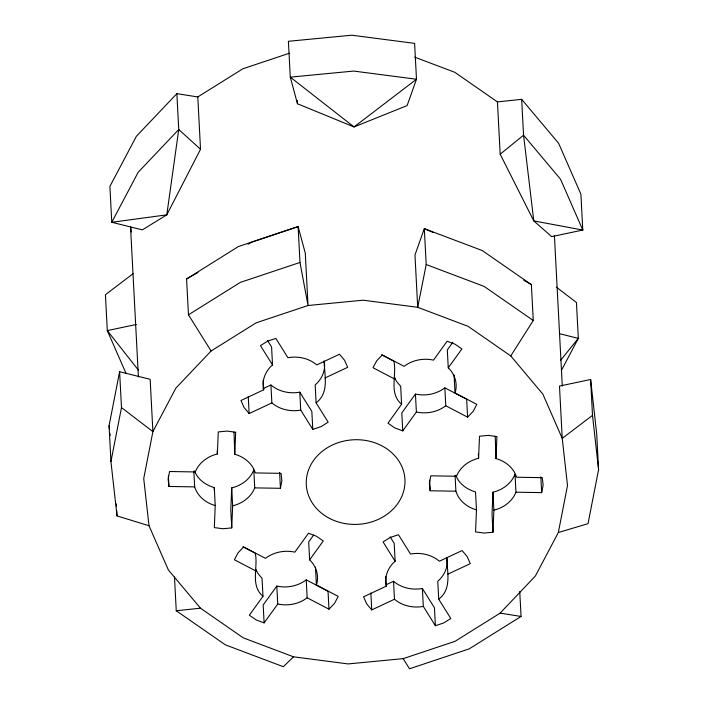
<?xml version="1.0" encoding="UTF-8"?>
<svg xmlns="http://www.w3.org/2000/svg" width="704" height="704" viewBox="0 0 704 704"><rect width="100%" height="100%" fill="white"/><g stroke="black" fill="none" stroke-linecap="round" stroke-linejoin="round"><path stroke-width="1.06" d="M214.21 489.711L214.298 487.608C205.823 485.188 197.648 479.521 194.603 470.967M214.298 487.608L215.23 505.542L214.324 527.613L222.992 528.739L231.739 527.894L232.646 505.833L231.713 487.898C241.296 485.637 250.096 479.274 253.792 469.946L254.734 487.881C251.038 497.209 242.229 503.571 232.646 505.833M215.23 505.542C205.929 503.017 197.551 496.311 194.665 486.886L168.951 486.464L168.115 478.975L169.567 471.513L195.281 471.944C198.968 462.616 207.777 456.245 217.36 453.992L218.275 431.922L227.022 431.086L235.69 432.212L234.775 454.274C244.086 456.799 252.463 463.514 255.35 472.93L281.054 473.352L281.899 480.85L280.438 488.303L254.734 487.881M231.713 487.898L230.798 509.969L231.739 527.894M234.01 432.142L234.775 454.274M455.831 475.279C458.876 483.833 467.051 489.5 475.526 491.92L476.467 509.854L475.552 531.916L484.22 533.051L492.967 532.206L493.882 510.145L492.941 492.21C502.524 489.949 511.333 483.586 515.02 474.258L515.962 492.193C512.266 501.521 503.466 507.883 493.882 510.145M476.467 509.854C467.157 507.329 458.779 500.614 455.893 491.198L430.179 490.776L429.343 483.278L430.804 475.825L456.509 476.247C460.205 466.919 469.005 460.557 478.588 458.295L479.503 436.234L488.25 435.389L496.918 436.524L496.003 458.586C505.314 461.111 513.691 467.826 516.578 477.242L542.291 477.664L543.127 485.162L541.675 492.615L515.962 492.193M492.941 492.21L492.026 514.272L492.967 532.206M495.238 436.454L496.003 458.586M149.01 525.756L117.014 515.9L110.942 461.604L109.067 425.744L119.61 371.712L150.154 379.315L152.891 431.622L143.73 478.57L149.01 525.756L168.37 569.967L200.49 608.186L243.179 637.815L293.533 656.823L348.119 663.925L403.216 658.636L455.066 641.309L500.139 613.131L535.366 576.022L558.342 532.514L567.503 485.558L562.232 438.372L559.486 386.074L590.621 379.491L596.693 433.787L598.576 469.647L588.034 523.67L558.342 532.514M110.942 461.604L121.484 407.581L119.61 371.712M242.942 546.779L255.27 553.221C258.394 567.521 249.885 585.165 262.979 596.288L249.339 615.19L256.115 619.89L264.114 622.908L277.754 604.014L276.813 586.08C286.95 588.298 297.933 586.177 306.222 579.858L328.038 591.263L328.979 609.189L307.164 597.793L306.222 579.858M328.979 609.189L334.567 603.302L338.219 596.394L316.404 584.989C319.352 576.127 316.378 566.174 309.628 559.856L308.695 541.93L313.65 535.058M381.568 354.763L393.897 361.205C397.021 375.505 388.511 393.149 401.606 404.272L387.966 423.174L394.742 427.874L402.741 430.892L416.381 411.998L415.439 394.064C425.577 396.282 436.559 394.161 444.849 387.842L466.664 399.247L467.597 417.173L445.79 405.777L444.849 387.842M467.597 417.173L473.194 411.286L476.846 404.378L455.03 392.973C457.978 384.111 455.004 374.158 448.254 367.84L447.322 349.914L452.901 342.179M510.752 355.942L533.262 320.505L531.388 284.636L482.266 250.545L424.318 228.668L426.202 264.537L417.71 307.305L468.063 326.322L510.752 355.942L542.872 394.161L562.232 438.372L592.504 415.351L590.621 379.491M197.789 96.958L200.526 149.266L166.795 214.843L142.322 229.882L111.778 222.279L109.894 186.419L136.338 136.347L176.871 93.65L197.789 96.958L242.862 68.781L289.529 53.187M561.546 370.146L578.318 338.378L576.444 302.509L556.371 287.153M276.813 586.08L263.173 604.974L264.114 622.908M415.439 394.064L401.799 412.958L402.741 430.892M309.628 559.856L323.277 540.962L316.501 536.254L308.502 533.236L294.862 552.138C284.724 549.912 273.742 552.042 265.452 558.351L243.637 546.955L238.049 552.842L234.397 559.759L256.212 571.155M448.254 367.84L461.903 348.946L455.118 344.238L447.128 341.22L433.488 360.122C423.35 357.896 412.368 360.026 404.078 366.335L382.263 354.939L376.675 360.826L373.023 367.743L394.838 379.139M560.516 360.404L578.318 338.378L559.363 333.652M433.206 232.47L424.318 228.668L414.964 255.006L417.71 307.305L363.123 300.203L308.026 305.501L256.177 322.819L211.094 350.997L175.868 388.106L152.891 431.622L121.484 407.581M267.564 340.569L271.586 347.01L272.527 364.945C265.408 370.929 261.457 380.618 263.692 389.814L240.97 400.479L244.042 407.502L249.146 413.574L271.867 402.908C279.761 409.596 290.629 411.937 300.722 410.089L312.787 429.405L321.015 426.659L328.178 422.18L316.105 402.864L315.172 384.93C321.913 379.174 326.102 370.005 324.13 361.126M316.105 402.864C329.507 392.823 324.5 375.17 324.06 361.108M390.166 536.897L394.196 543.338L395.129 561.273C388.01 567.257 384.067 576.946 386.294 586.142L363.572 596.807L366.643 603.83L371.747 609.902L394.469 599.236C402.371 605.924 413.239 608.265 423.324 606.408L435.389 625.733L443.626 622.987L450.78 618.508L438.715 599.183L437.774 581.258C444.523 575.502 448.712 566.333 446.732 557.454C447.093 571.516 452.118 589.151 438.715 599.183M293.533 656.823L283.316 666.714L225.377 644.846L176.255 610.755L174.486 577.06M521.673 99.334L558.633 143.317L580.906 194.19L582.789 230.05L551.654 236.632L533.79 220.906L500.183 154.202L523.556 135.203L521.673 99.334L497.438 101.904L454.749 72.274L414.674 57.147M133.1 273.689L105.424 294.738L107.307 330.598L126.086 373.498M211.094 350.997L188.461 314.811L186.578 278.951L238.445 246.523L298.118 226.591L305.29 253.194L308.026 305.501L299.992 262.451L298.118 226.591L251.944 242.044L248.151 244.182M188.461 314.811L240.328 282.392L299.992 262.451M445.79 405.777C437.492 412.086 426.518 414.216 416.381 411.998M307.164 597.793C298.866 604.102 287.892 606.232 277.754 604.014M519.746 591.448L521.057 616.44L469.19 648.868L409.526 668.8L403.216 658.636M186.578 278.951L197.947 272.527M263.023 388.687L270.926 384.974C278.819 391.67 289.696 394.011 299.781 392.154L311.846 411.479L312.787 429.405M324.949 377.986L347.67 367.321L344.59 360.298L339.495 354.235L316.774 364.901C308.871 358.204 298.003 355.863 287.918 357.72L275.854 338.395L267.617 341.15L260.462 345.62L272.527 364.945M386.61 584.549L393.527 581.302C401.43 587.99 412.298 590.33 422.382 588.482L434.447 607.798L435.389 625.733M447.55 574.314L470.272 563.649L467.201 556.626L462.097 550.554L439.375 561.229C431.482 554.532 420.605 552.191 410.52 554.048L398.455 534.723L390.218 537.469L383.064 541.948L395.129 561.273M136.294 324.474L107.307 330.598L138.362 370.093M176.255 610.755L200.49 608.186M500.139 613.131L521.057 616.44M426.202 264.537L484.141 286.414L533.262 320.505M297.458 103.761L354.042 126.949L407.132 105.574L416.486 79.235L414.612 43.375L351.798 35.2L288.402 41.29L290.286 77.15L297.458 103.761L297.282 100.487M523.776 280.227L531.388 284.636M200.526 149.266L178.746 129.51L176.871 93.65M394.654 377.388L396.29 381.128L400.673 386.338L401.606 404.272M256.027 569.404L257.664 573.144L262.046 578.354L262.979 596.288M592.504 415.351L598.576 469.647M130.777 227.744L131.261 232.038M109.067 425.744L109.428 429M109.912 433.338L110.158 435.512M554.426 235.91L562.294 386.135M540.839 476.793L541.675 492.615M497.438 101.904L500.183 154.202M478.368 454.08L478.588 458.295M454.089 375.038L455.03 392.973M455.066 475.376L455.893 491.198M429.634 480.225L430.179 490.776M422.382 588.482L423.324 606.408M393.527 581.302L394.469 599.236M385.801 576.646L386.294 586.142M370.858 593.023L371.747 609.902M315.462 567.054L316.404 584.989M299.781 392.154L300.722 410.089M279.611 472.481L280.438 488.303M270.926 384.974L271.867 402.908M263.19 380.327L263.692 389.814M248.257 396.695L249.146 413.574M217.193 450.824L217.36 453.992M193.838 471.064L194.665 486.886M168.397 475.913L168.951 486.464M130.53 226.723L138.406 376.957M116.389 503.95L116.503 506.123M116.732 510.47L117.014 515.9M178.746 129.51L166.795 214.843L111.778 222.279L138.213 172.216L178.746 129.51M416.486 79.235L354.042 126.949L290.286 77.15L353.681 71.069L416.486 79.235M582.789 230.05L533.79 220.906L523.556 135.203L560.516 179.177L582.789 230.05M329.437 518.338A49.394 42.337 -3 0 0 404.967 482.882A49.394 42.337 -3 0 0 332.464 444.981A49.394 42.337 -3 0 0 329.437 518.338"/></g></svg>
